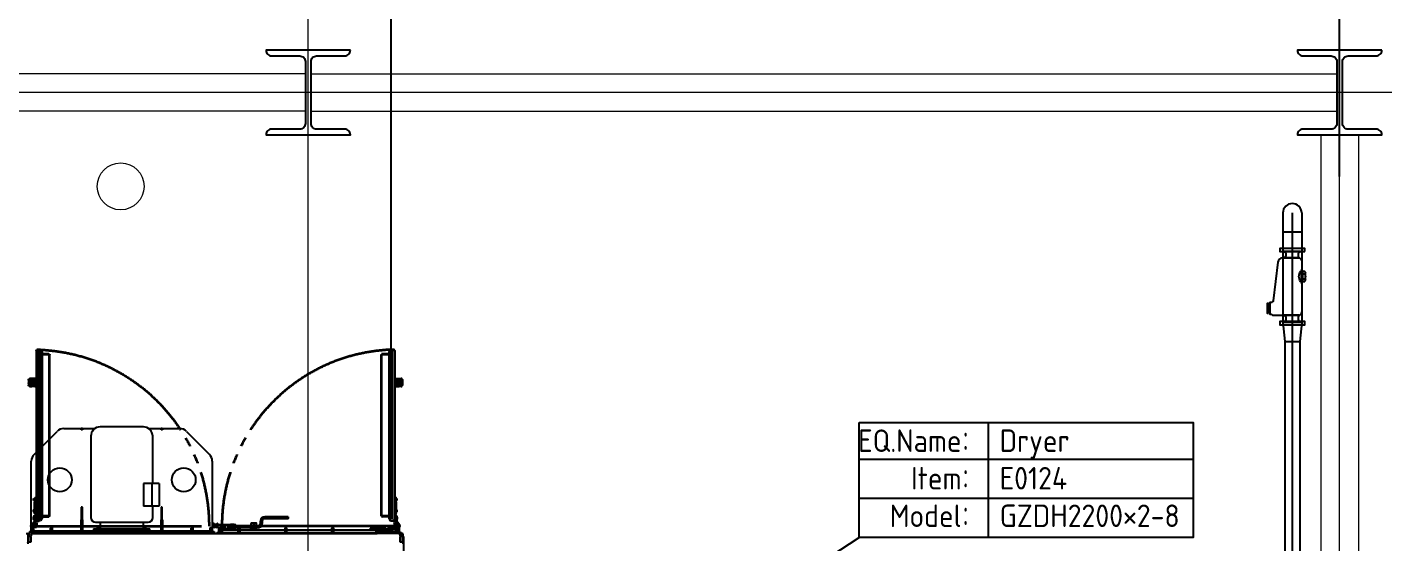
# Model space of a CAD drawing. Extents: x -681219 to -550379, y -242630 to -158199.
# Drawn here: x -576968 to -569733, y -221816 to -219068 of the extents above; entities that cross this region are included whole.
import ezdxf
from ezdxf.lldxf.tags import DXFTag

# ---------------------------------------------------------------- set-up
doc = ezdxf.new("R2010")
doc.units = 0
doc.header["$LTSCALE"] = 1000
for name, pattern in [('C2', [17, 14, -1, 1, -1]), ('F', [0.75, 0.5, -0.25]), ('P2', [23, 18, -1, 1, -1, 1, -1])]:
    doc.linetypes.add(name, pattern=pattern)
doc.layers.get('0').update_dxf_attribs({"linetype": 'CONTINUOUS'})
doc.layers.get('Defpoints').update_dxf_attribs({"linetype": 'CONTINUOUS'})
for name, color, linetype in [('03', 2, 'F'), ('11050200012', 7, 'CONTINUOUS'), ('19031000044', 7, 'CONTINUOUS'), ('19031000045', 7, 'CONTINUOUS'), ('20010300038', 7, 'CONTINUOUS'), ('AAO0602001', 7, 'CONTINUOUS'), ('AAQ0501601', 7, 'CONTINUOUS'), ('C__USERS_YSV001_', 7, 'CONTINUOUS'), ('DOTE_油脂（黄）', 7, 'CONTINUOUS'), ('GAB00601', 7, 'CONTINUOUS'), ('GAE00601', 7, 'CONTINUOUS'), ('GY_Bj_Hatch', 9, 'CONTINUOUS'), ('GZDH011002251', 7, 'CONTINUOUS'), ('GZDH011003031', 7, 'CONTINUOUS'), ('GZDH011003041', 7, 'CONTINUOUS'), ('GZDH011003051', 7, 'CONTINUOUS'), ('GZDH011003061', 7, 'CONTINUOUS'), ('GZDH011003131', 7, 'CONTINUOUS'), ('GZDH011003361', 7, 'CONTINUOUS'), ('GZDH011005631', 7, 'CONTINUOUS'), ('GZDH011026991', 7, 'CONTINUOUS'), ('GZDH011027022', 7, 'CONTINUOUS'), ('GZDH011030321', 7, 'CONTINUOUS'), ('GZDH011032001', 7, 'CONTINUOUS'), ('NEW1', 2, 'CONTINUOUS'), ('PIPE-油脂（黄）', 2, 'CONTINUOUS'), ('TEXT', 7, 'CONTINUOUS'), ('VPIPE-油脂（黄）', 2, 'CONTINUOUS'), ('中心线', 4, 'C2')]:
    doc.layers.add(name, color=color, linetype=linetype)
for name, color, linetype, lineweight in [('famsun', 7, 'CONTINUOUS', 0), ('双点划线', 2, 'P2', 35), ('轴网_轴线', 1, 'CENTER2', 0)]:
    doc.layers.add(name, color=color, linetype=linetype, lineweight=lineweight)
doc.styles.add('ISOCP', font='isocp.shx', dxfattribs={"bigfont": 'gbcbig.shx'})
tags = doc.linetypes.add('CENTER2', pattern=[28.575, 19.05, -3.175, 3.175, -3.175]).pattern_tags.tags
tags[10:11] = [DXFTag(74, 4), DXFTag(75, 0), DXFTag(340, '0'), DXFTag(46, 0.0), DXFTag(50, 0.0), DXFTag(44, 0.0), DXFTag(45, 0.0)]
tags[8:9] = [DXFTag(74, 4), DXFTag(75, 0), DXFTag(340, '0'), DXFTag(46, 0.0), DXFTag(50, 0.0), DXFTag(44, 0.0), DXFTag(45, 0.0)]
tags[6:7] = [DXFTag(74, 4), DXFTag(75, 0), DXFTag(340, '0'), DXFTag(46, 0.0), DXFTag(50, 0.0), DXFTag(44, 0.0), DXFTag(45, 0.0)]
tags[4:5] = [DXFTag(74, 4), DXFTag(75, 0), DXFTag(340, '0'), DXFTag(46, 0.0), DXFTag(50, 0.0), DXFTag(44, 0.0), DXFTag(45, 0.0)]
doc.dimstyles.new('ISO-25$0', dxfattribs={"dimtxt": 150, "dimasz": 150, "dimexe": 20, "dimexo": 0, "dimgap": 10, "dimtad": 1, "dimdec": 1, "dimdsep": 46, "dimtxsty": 'Standard', "dimcen": 2.5, "dimclrd": 3, "dimclre": 3, "dimclrt": 6, "dimadec": 0, "dimazin": 0, "dimtfac": 1, "dimtdec": 1, "dimtmove": 0, "dimatfit": 3, "dimfxl": 0, "dimarcsym": 0})
doc.dimstyles.new('STD2', dxfattribs={"dimscale": 40, "dimtxt": 2.5, "dimasz": 2.5, "dimexe": 1, "dimexo": 0.7, "dimgap": 0.7, "dimtad": 1, "dimdec": 0, "dimdsep": 46, "dimtxsty": 'ISOCP', "dimcen": 2.5, "dimadec": 1, "dimazin": 2, "dimtfac": 1, "dimtdec": 0, "dimtmove": 0, "dimatfit": 3, "dimfxl": 0, "dimarcsym": 0})

# ---------------------------------------------------------------- blocks, each defined once
blk = doc.blocks.new('轴网8FA15DC97FB90233')
at = {"layer": 'GY_Bj_Hatch', "color": 255}
for points in [[(14275, 7725), (14725, 7725, -0.414214), (14695, 7695), (14545, 7695, 0.414214), (14515, 7665), (14515, 7335, 0.414214), (14545, 7305), (14695, 7305, -0.414214), (14725, 7275), (14275, 7275, -0.414214), (14305, 7305), (14455, 7305, 0.414214), (14485, 7335), (14485, 7665, 0.414214), (14455, 7695), (14305, 7695, -0.414214)], [(19775, 7725), (20225, 7725, -0.414214), (20195, 7695), (20045, 7695, 0.414214), (20015, 7665), (20015, 7335, 0.414214), (20045, 7305), (20195, 7305, -0.414214), (20225, 7275), (19775, 7275, -0.414214), (19805, 7305), (19955, 7305, 0.414214), (19985, 7335), (19985, 7665, 0.414214), (19955, 7695), (19805, 7695, -0.414214)]]:
    blk.add_lwpolyline(points, format="xyb", close=True, dxfattribs=at)
at = {"layer": '轴网_轴线'}
for p, q in [((14500, -1200), (14500, 23700)), ((20000, -1200), (20000, 23700)), ((-1200, 7500), (44200, 7500))]:
    blk.add_line(p, q, dxfattribs=at)
blk = doc.blocks.new('侧门')
at = {"layer": '双点划线', "ltscale": 0.05}
for p, q in [((0, 0), (0, 940.3)), ((51.6, 85.5), (53.1, 85.5)), ((51.6, 48), (51.6, 85.5)), ((55.1, 85.5), (53.1, 85.5)), ((53.1, 85.5), (53.1, 48)), ((53.1, 48), (53.1, 85.5)), ((55.1, 89), (913.1, 89)), ((55.1, 85.5), (55.1, 89)), ((913.1, 85.5), (913.1, 89)), ((915.1, 85.5), (913.1, 85.5)), ((916.6, 85.5), (915.1, 85.5)), ((915.1, 85.5), (915.1, 48)), ((915.1, 48), (915.1, 85.5)), ((916.6, 85.5), (916.6, 48)), ((-5, 14), (-7.8, 1.8)), ((-5, 20), (-2, 20)), ((-5, 14), (-5, 20)), ((-2, 14), (-5, 14)), ((-1.7, 3), (-3.5, 0)), ((-3.5, 0), (-1.7, -3)), ((16, 20), (-2, 20)), ((16, 14), (-2, 14)), ((1.7, 3), (-1.7, 3)), ((3.5, 0), (1.7, 3)), ((1.7, -3), (3.5, 0)), ((25.5, 9.6), (4.9, -6.3)), ((5.7, -5.6), (16.2, 5.1)), ((16, 20), (19, 20)), ((19, 14), (16, 14)), ((23, 12.7), (18.6, 9.3)), ((19, 20), (19, 14)), ((19, 12.1), (19, 14)), ((53.5, 14), (26.7, 14)), ((53.5, 10), (26.7, 10)), ((28.6, 35), (30.1, 35)), ((28.6, 23.5), (28.6, 35)), ((28.6, 23.5), (30.1, 23.5)), ((35.3, 45.7), (30.1, 41.5)), ((938.1, 41.5), (30.1, 41.5)), ((30.1, 41.5), (30.1, 26)), ((30.1, 35), (30.1, 23.5)), ((938.1, 35), (30.1, 35)), ((30.1, 23.5), (30.1, 26)), ((30.1, 23.5), (32.1, 23.5)), ((32.1, 23.5), (32.1, 20)), ((936.1, 20), (32.1, 20)), ((38.8, 6), (45.3, 6)), ((926.6, 48), (41.6, 48)), ((53.1, 61.5), (53.1, 61.5)), ((58.6, 18.2), (54.9, 14.6)), ((61.4, 15.4), (57.8, 11.8)), ((113.7, 16), (62.8, 16)), ((71.7, 11), (76.1, 11)), ((75.1, 16), (75.1, 14.4)), ((75.1, 14.4), (87.1, 14.4)), ((76.1, 12.8), (86.1, 12.8)), ((76.1, 12.8), (76.1, 7.4)), ((76.1, 7.4), (86.1, 7.4)), ((76.1, 7.4), (77.1, 6.8)), ((76.4, 14.4), (76.4, 12.8)), ((77.1, 6.8), (85.1, 6.8)), ((79.7, 12.8), (81.3, 14.4)), ((82.5, 14.4), (80.9, 12.8)), ((85.1, 6.8), (86.1, 7.4)), ((85.7, 12.8), (85.7, 14.4)), ((86.1, 7.4), (86.1, 12.8)), ((86.1, 11), (125, 11)), ((87.1, 14.4), (87.1, 16)), ((116.2, 16), (113.7, 16)), ((116.2, 16), (149.5, 16)), ((135.1, 16), (135.1, 14.4)), ((135.1, 14.4), (147.1, 14.4)), ((136.1, 12.8), (146.1, 12.8)), ((136.1, 12.8), (136.1, 7.4)), ((136.1, 7.4), (146.1, 7.4)), ((136.1, 7.4), (137.1, 6.8)), ((136.4, 14.4), (136.4, 12.8)), ((137.1, 6.8), (145.1, 6.8)), ((139.7, 12.8), (141.3, 14.4)), ((142.5, 14.4), (140.9, 12.8)), ((145.1, 6.8), (146.1, 7.4)), ((145.7, 12.8), (145.7, 14.4)), ((146.1, 7.4), (146.1, 12.8)), ((147.1, 14.4), (147.1, 16)), ((155, 16), (149.5, 16)), ((155, 20), (155, 16)), ((745.1, 16.6), (745.1, 20)), ((745.1, 11.3), (745.1, 16.6)), ((750.1, 11.3), (745.1, 11.3)), ((745.1, 11.3), (745.1, 9.8)), ((745.1, 9.8), (745.1, 5.8)), ((750.1, 9.8), (745.1, 9.8)), ((745.1, 5.8), (745.1, 2)), ((757.6, 2), (745.1, 2)), ((745.1, 2), (745.1, -4.8)), ((750.1, 16.6), (750.1, 20)), ((750.1, 17), (751.1, 17)), ((750.1, 16.6), (750.1, 11.3)), ((750.1, 11.3), (750.1, 9.8)), ((751.1, 20), (751.1, 17)), ((751.1, 17), (756.1, 17)), ((756.1, 17), (780.1, 17)), ((757.3, 17), (756.5, 16.2)), ((763.6, 16.2), (756.5, 16.2)), ((756.5, 16.2), (756.5, 16)), ((763.6, 16), (756.5, 16)), ((757.6, 11), (757.6, 14)), ((757.6, 14), (762.6, 14)), ((757.6, 11), (757.6, 7.2)), ((762.6, 11), (757.6, 11)), ((757.6, 7.2), (757.6, -16)), ((758.6, 11), (758.6, 9)), ((781.6, 9), (758.6, 9)), ((760.1, 9), (760.1, 7)), ((780.1, 7), (760.1, 7)), ((778.1, 4.4), (762.1, 4.4)), ((762.1, 4.4), (762.1, -4.6)), ((762.4, 7), (762.4, 4.4)), ((777.6, 14), (762.6, 14)), ((777.6, 11), (762.6, 11)), ((763.6, 17), (763.6, 14)), ((767.9, 4.4), (770.5, 7)), ((772.3, 7), (769.7, 4.4)), ((776.6, 14), (776.6, 17)), ((783.7, 16.2), (776.6, 16.2)), ((783.7, 16), (776.6, 16)), ((777.6, 14), (782.6, 14)), ((782.6, 11), (777.6, 11)), ((777.8, 4.4), (777.8, 7)), ((778.1, -4.6), (778.1, 4.4)), ((780.1, 17), (785.1, 17)), ((780.1, 7), (780.1, 9)), ((781.6, 9), (781.6, 11)), ((782.6, 14), (782.6, 11)), ((782.6, 11), (782.6, 7.2)), ((782.6, 7.2), (782.6, -16)), ((785.1, 2), (782.6, 2)), ((783.7, 16.2), (782.9, 17)), ((783.7, 16), (783.7, 16.2)), ((785.1, 17), (785.1, 20)), ((785.1, 17), (785.1, 13.2)), ((785.1, 13.2), (785.1, 5.8)), ((785.1, 5.8), (785.1, 2)), ((785.1, 2), (785.1, -4.8)), ((915.1, 61.5), (915.1, 61.5)), ((932.9, 45.7), (938.1, 41.5)), ((936.1, 23.5), (936.1, 20)), ((936.1, 23.5), (938.1, 23.5)), ((938.1, 41.5), (938.1, 26)), ((938.1, 23.5), (938.1, 35)), ((939.6, 35), (938.1, 35)), ((938.1, 26), (938.1, 23.5)), ((939.6, 23.5), (938.1, 23.5)), ((939.6, 35), (939.6, 23.5)), ((-1.7, -3), (1.7, -3)), ((745.1, -16), (745.1, -4.8)), ((762.6, -21), (750.1, -21)), ((778.1, -4.6), (762.1, -4.6)), ((762.1, -4.6), (763.8, -5.6)), ((777.6, -21), (762.6, -21)), ((776.4, -5.6), (763.8, -5.6)), ((776.4, -5.6), (778.1, -4.6)), ((780.1, -21), (777.6, -21)), ((785.1, -4.8), (785.1, -16))]:
    blk.add_line(p, q, dxfattribs=at)
for centre, radius in [((0, 0), 6.5), ((0, 0), 5.11), ((770.1, -14), 5)]:
    blk.add_circle(centre, radius, dxfattribs=at)
for centre, radius, start, end in [((0, 0), 940.3, 2.13328, 90), ((55.1, 85.5), 3.5, 90, 180), ((55.1, 85.5), 2, 90, 180), ((913.1, 85.5), 3.5, 0, 90), ((913.1, 85.5), 2, 0, 90), ((0, 0), 8, 167.09683, 315.66731), ((9, 12.1), 10, 315.66731, 0), ((26.7, 8), 6, 90, 127.72691), ((26.7, 8), 2, 90, 127.72691), ((32.1, 23.5), 3.5, 180, 270), ((33.1, 26), 3, 180, 182.09226), ((32.1, 23.5), 2, 180, 270), ((31, 9.5), 0.5, 35.37654, 90), ((33.1, 26), 3, 236.44269, 250.52878), ((38.8, 15), 9, 215.37654, 270), ((41.6, 38), 10, 90, 129.3659), ((45.3, 15), 9, 270, 324.62346), ((53, 9.5), 0.5, 90, 144.62346), ((53.5, 16), 2, 270, 315), ((53.5, 16), 6, 270, 315), ((62.8, 14), 6, 90, 135), ((62.8, 14), 2, 90, 135), ((63.3, 15.5), 0.5, 28.27371, 90), ((71.7, 20), 9, 208.27371, 270), ((125, 20), 9, 270, 331.72629), ((133.3, 15.5), 0.5, 90, 151.72629), ((926.6, 38), 10, 50.6341, 90), ((935.1, 26), 3, 289.47122, 303.55731), ((936.1, 23.5), 2, 270, 0), ((936.1, 23.5), 3.5, 270, 0), ((935.1, 26), 3, 357.90774, 0), ((750.1, -16), 5, 180, 270), ((762.6, -16), 5, 180, 270), ((770.1, -14.8), 5, 4.58857, 175.41143), ((777.6, -16), 5, 270, 0), ((780.1, -16), 5, 270, 0)]:
    blk.add_arc(centre, radius, start, end, dxfattribs=at)
blk = doc.blocks.new('fushitu')
at = {"layer": '11050200012', "color": 7, "linetype": 'Continuous'}
for p, q in [((2019.6, 1880), (2019, 1879.4)), ((2031, 1879.4), (2019, 1879.4)), ((2019, 1879.4), (2019, 1861)), ((2030.4, 1880), (2019.6, 1880)), ((2031, 1879.4), (2030.4, 1880)), ((2031, 1861), (2031, 1879.4)), ((2119.6, 1880), (2119, 1879.4)), ((2131, 1879.4), (2119, 1879.4)), ((2119, 1879.4), (2119, 1861)), ((2130.4, 1880), (2119.6, 1880)), ((2131, 1879.4), (2130.4, 1880)), ((2131, 1861), (2131, 1879.4)), ((2369.6, 1880), (2369, 1879.4)), ((2381, 1879.4), (2369, 1879.4)), ((2369, 1879.4), (2369, 1861)), ((2380.4, 1880), (2369.6, 1880)), ((2381, 1879.4), (2380.4, 1880)), ((2381, 1861), (2381, 1879.4)), ((2619.6, 1880), (2619, 1879.4)), ((2631, 1879.4), (2619, 1879.4)), ((2619, 1879.4), (2619, 1861)), ((2630.4, 1880), (2619.6, 1880)), ((2631, 1879.4), (2630.4, 1880)), ((2631, 1861), (2631, 1879.4)), ((2869.6, 1880), (2869, 1879.4)), ((2881, 1879.4), (2869, 1879.4)), ((2869, 1879.4), (2869, 1861)), ((2880.4, 1880), (2869.6, 1880)), ((2881, 1879.4), (2880.4, 1880)), ((2881, 1861), (2881, 1879.4)), ((2969.6, 1880), (2969, 1879.4)), ((2981, 1879.4), (2969, 1879.4)), ((2969, 1879.4), (2969, 1861)), ((2980.4, 1880), (2969.6, 1880)), ((2981, 1879.4), (2980.4, 1880)), ((2981, 1861), (2981, 1879.4)), ((3019.6, 1880), (3019, 1879.4)), ((3031, 1879.4), (3019, 1879.4)), ((3019, 1879.4), (3019, 1856)), ((3030.4, 1880), (3019.6, 1880)), ((3031, 1879.4), (3030.4, 1880)), ((3031, 1856), (3031, 1879.4)), ((3119.6, 1880), (3119, 1879.4)), ((3131, 1879.4), (3119, 1879.4)), ((3119, 1879.4), (3119, 1856)), ((3130.4, 1880), (3119.6, 1880)), ((3131, 1879.4), (3130.4, 1880)), ((3131, 1856), (3131, 1879.4)), ((3369.6, 1880), (3369, 1879.4)), ((3381, 1879.4), (3369, 1879.4)), ((3369, 1879.4), (3369, 1856)), ((3380.4, 1880), (3369.6, 1880)), ((3381, 1879.4), (3380.4, 1880)), ((3381, 1856), (3381, 1879.4)), ((3619.6, 1880), (3619, 1879.4)), ((3631, 1879.4), (3619, 1879.4)), ((3619, 1879.4), (3619, 1856)), ((3630.4, 1880), (3619.6, 1880)), ((3631, 1879.4), (3630.4, 1880)), ((3631, 1856), (3631, 1879.4)), ((3869.6, 1880), (3869, 1879.4)), ((3881, 1879.4), (3869, 1879.4)), ((3869, 1879.4), (3869, 1860)), ((3880.4, 1880), (3869.6, 1880)), ((3881, 1879.4), (3880.4, 1880)), ((3881, 1860), (3881, 1879.4)), ((3969.6, 1880), (3969, 1879.4)), ((3981, 1879.4), (3969, 1879.4)), ((3969, 1879.4), (3969, 1860)), ((3980.4, 1880), (3969.6, 1880)), ((3981, 1879.4), (3980.4, 1880)), ((3981, 1858.2), (3981, 1879.4))]:
    blk.add_line(p, q, dxfattribs=at)
at = {"layer": '19031000044', "color": 7, "linetype": 'Continuous'}
blk.add_line((2017.5, 1886.9), (2017.2, 1888.2), dxfattribs=at)
blk.add_arc((2025, 1890), 8, 159.63587, 192.90317, dxfattribs=at)
at = {"layer": '19031000045', "color": 7, "linetype": 'Continuous'}
for p, q in [((3935.3, 1884), (3928.8, 1884)), ((3948.6, 1880.4), (3969.2, 1896.3)), ((3968.4, 1895.6), (3957.9, 1884.9)), ((3972.4, 1893), (3970.6, 1890)), ((3970.6, 1890), (3972.4, 1887)), ((3975.8, 1893), (3972.4, 1893)), ((3972.4, 1887), (3975.8, 1887)), ((3977.6, 1890), (3975.8, 1893)), ((3975.8, 1887), (3977.6, 1890)), ((3980, 1880), (3981.9, 1888.2)), ((3819.1, 1874), (3824.6, 1874)), ((3819.1, 1870), (3819.1, 1874)), ((3857.9, 1874), (3824.6, 1874)), ((3869, 1879), (3849.1, 1879)), ((3857.9, 1874), (3860.4, 1874)), ((3860.4, 1874), (3869, 1874)), ((3888, 1879), (3881, 1879)), ((3881, 1874), (3911.3, 1874)), ((3902.4, 1879), (3898, 1879)), ((3912.7, 1874.6), (3916.3, 1878.2)), ((3915.5, 1871.8), (3919.2, 1875.4)), ((3920.6, 1880), (3947.4, 1880)), ((3920.6, 1876), (3947.4, 1876)), ((3951.1, 1877.3), (3955.5, 1880.7)), ((3955.1, 1877.9), (3955.1, 1876)), ((3955.1, 1876), (3958.1, 1876)), ((3955.1, 1870), (3955.1, 1876)), ((3958.1, 1870), (3955.1, 1870)), ((3958.1, 1876), (3969, 1876)), ((3958.1, 1870), (3969, 1870))]:
    blk.add_line(p, q, dxfattribs=at)
for radius in [6.5, 5.11]:
    blk.add_circle((3974.1, 1890), radius, dxfattribs=at)
for centre, radius, start, end in [((3928.8, 1875), 9, 90, 144.62346), ((3935.3, 1875), 9, 35.37654, 90), ((3965.1, 1877.9), 10, 135.66731, 180), ((3974.1, 1890), 8, 347.09683, 135.66731), ((3840.8, 1874.5), 0.5, 270, 331.72629), ((3849.1, 1870), 9, 90, 151.72629), ((3902.4, 1870), 9, 28.27371, 90), ((3910.8, 1874.5), 0.5, 208.27371, 270), ((3911.3, 1876), 2, 270, 315), ((3911.3, 1876), 6, 270, 315), ((3920.6, 1874), 6, 90, 135), ((3920.6, 1874), 2, 90, 135), ((3921.1, 1880.5), 0.5, 270, 324.62346), ((3943.1, 1880.5), 0.5, 215.37654, 270), ((3947.4, 1882), 2, 270, 307.72691), ((3947.4, 1882), 6, 270, 307.72691)]:
    blk.add_arc(centre, radius, start, end, dxfattribs=at)
at = {"layer": '20010300038', "color": 7, "linetype": 'Continuous'}
for p, q in [((2032.4, 2271.9), (2155, 2394.6)), ((2190.9, 2409.5), (2283.7, 2409.5)), ((2283.7, 2402.7), (2283.7, 2409.5)), ((2290.8, 2402.7), (2283.7, 2402.7)), ((2284.1, 2409.5), (2284.1, 2402.7)), ((2290.5, 2409.5), (2284.1, 2409.5)), ((2290.5, 2409.5), (2290.5, 2402.7)), ((2290.8, 2409.5), (2290.8, 2402.7)), ((2290.8, 2409.5), (2356.3, 2409.5)), ((2615, 2418.5), (2385, 2418.5)), ((2643.7, 2409.5), (2709.2, 2409.5)), ((2709.2, 2402.7), (2709.2, 2409.5)), ((2716.3, 2402.7), (2709.2, 2402.7)), ((2709.6, 2409.5), (2709.6, 2402.7)), ((2715.9, 2409.5), (2709.6, 2409.5)), ((2715.9, 2409.5), (2715.9, 2402.7)), ((2716.3, 2409.5), (2716.3, 2402.7)), ((2716.3, 2409.5), (2809.1, 2409.5)), ((2845, 2394.6), (2967.6, 2271.9)), ((2335, 2368.5), (2335, 1936)), ((2665, 2116.5), (2665, 2368.5)), ((2017.5, 1863.4), (2017.5, 2236)), ((2982.5, 2236), (2982.5, 1863.4)), ((2660.8, 2116.5), (2616.4, 2116.5)), ((2616.4, 2116.5), (2616.4, 1996.5)), ((2699.2, 2116.5), (2660.8, 2116.5)), ((2660.8, 2116.5), (2660.8, 1996.5)), ((2699.2, 2116.5), (2699.2, 1996.5)), ((2284.1, 1990.4), (2284.1, 1920.5)), ((2290.5, 1990.4), (2284.1, 1990.4)), ((2290.5, 1920.5), (2290.5, 1990.4)), ((2660.8, 1996.5), (2616.4, 1996.5)), ((2699.2, 1996.5), (2660.8, 1996.5)), ((2665, 1936), (2665, 1996.5)), ((2709.6, 1990.4), (2709.6, 1920.5)), ((2715.9, 1990.4), (2709.6, 1990.4)), ((2715.9, 1920.5), (2715.9, 1990.4)), ((2283.7, 1866.5), (2283.7, 1923.7)), ((2283.7, 1923.7), (2284.1, 1923.7)), ((2284.1, 1920.5), (2284.1, 1863.4)), ((2290.5, 1923.7), (2290.8, 1923.7)), ((2290.5, 1863.4), (2290.5, 1920.5)), ((2290.8, 1923.7), (2290.8, 1866.5)), ((2360, 1911), (2640, 1911)), ((2385, 1911), (2385, 1876)), ((2615, 1876), (2615, 1911)), ((2709.2, 1866.5), (2709.2, 1923.7)), ((2709.2, 1923.7), (2709.6, 1923.7)), ((2709.6, 1920.5), (2709.6, 1863.4)), ((2715.9, 1923.7), (2716.3, 1923.7)), ((2715.9, 1863.4), (2715.9, 1920.5)), ((2716.3, 1923.7), (2716.3, 1866.5)), ((2007.5, 1861), (2007.5, 1853)), ((2007.5, 1861), (2992.5, 1861)), ((2007.5, 1853), (2011.5, 1853)), ((2019, 1863.4), (2017.5, 1863.4)), ((2119, 1863.4), (2031, 1863.4)), ((2280.5, 1863.4), (2131, 1863.4)), ((2149.5, 1853), (2992.5, 1853)), ((2283.7, 1866.5), (2280.5, 1863.4)), ((2284.1, 1863.4), (2290.5, 1863.4)), ((2294, 1863.4), (2290.8, 1866.5)), ((2369, 1863.4), (2294, 1863.4)), ((2350, 1876), (2369, 1876)), ((2350, 1876), (2350, 1866)), ((2350, 1866), (2369, 1866)), ((2381, 1876), (2619, 1876)), ((2381, 1866), (2619, 1866)), ((2385, 1863.4), (2381, 1863.4)), ((2385, 1866), (2385, 1861)), ((2615, 1861), (2615, 1866)), ((2619, 1863.4), (2615, 1863.4)), ((2631, 1876), (2650, 1876)), ((2631, 1866), (2650, 1866)), ((2706, 1863.4), (2631, 1863.4)), ((2650, 1866), (2650, 1876)), ((2709.2, 1866.5), (2706, 1863.4)), ((2709.6, 1863.4), (2715.9, 1863.4)), ((2719.5, 1863.4), (2716.3, 1866.5)), ((2869, 1863.4), (2719.5, 1863.4)), ((2969, 1863.4), (2881, 1863.4)), ((2982.5, 1863.4), (2981, 1863.4)), ((2992.5, 1861), (2992.5, 1853))]:
    blk.add_line(p, q, dxfattribs=at)
for centre in [(2169.8, 2136.4), (2830.2, 2136.4)]:
    blk.add_circle(centre, 63.5, dxfattribs=at)
for centre, radius, start, end in [((2190.9, 2358.7), 50.8, 90, 135), ((2385, 2368.5), 50, 90, 180), ((2615, 2368.5), 50, 0, 90), ((2809.1, 2358.7), 50.8, 45, 90), ((2068.3, 2236), 50.8, 135, 180), ((2931.7, 2236), 50.8, 0, 45), ((2360, 1936), 25, 180, 270), ((2640, 1936), 25, 270, 0)]:
    blk.add_arc(centre, radius, start, end, dxfattribs=at)
at = {"layer": 'AAO0602001', "color": 7, "linetype": 'Continuous'}
for p, q in [((3829, 1883.2), (3828, 1882.6)), ((3828, 1882.6), (3838, 1882.6)), ((3828, 1882.6), (3828, 1877.2)), ((3829, 1883.2), (3837, 1883.2)), ((3838, 1882.6), (3837, 1883.2)), ((3838, 1877.2), (3838, 1882.6)), ((3889, 1883.2), (3888, 1882.6)), ((3888, 1882.6), (3898, 1882.6)), ((3888, 1882.6), (3888, 1877.2)), ((3889, 1883.2), (3897, 1883.2)), ((3898, 1882.6), (3897, 1883.2)), ((3898, 1877.2), (3898, 1882.6)), ((3828, 1877.2), (3838, 1877.2)), ((3888, 1877.2), (3898, 1877.2))]:
    blk.add_line(p, q, dxfattribs=at)
at = {"layer": 'AAQ0501601', "color": 7, "linetype": 'Continuous'}
for p, q in [((3190.4, 1874), (3201.6, 1874)), ((3190.4, 1874), (3190.4, 1873.8)), ((3190.4, 1873.8), (3201.6, 1873.8)), ((3190.4, 1873.8), (3191.2, 1873)), ((3200.8, 1873), (3201.6, 1873.8)), ((3201.6, 1873.8), (3201.6, 1874)), ((3201.6, 1874), (3206.4, 1874)), ((3201.6, 1873.8), (3206.4, 1873.8)), ((3206.4, 1874), (3217.6, 1874)), ((3206.4, 1874), (3206.4, 1873.8)), ((3206.4, 1873.8), (3217.6, 1873.8)), ((3206.4, 1873.8), (3207.2, 1873)), ((3216.8, 1873), (3217.6, 1873.8)), ((3217.6, 1873.8), (3217.6, 1874))]:
    blk.add_line(p, q, dxfattribs=at)
at = {"layer": 'C__USERS_YSV001_', "color": 7, "linetype": 'Continuous'}
for p, q in [((2982.5, 1898), (2991, 1898)), ((2991, 1882), (2982.5, 1882)), ((3013, 1898.5), (2987, 1898.5)), ((2989.9, 1900), (2989.9, 1903)), ((2989.9, 1898.5), (2989.9, 1899.9)), ((2992.1, 1900), (2992.1, 1903)), ((2992.1, 1899.9), (2992.1, 1900)), ((2992.1, 1899.9), (2992.1, 1898.5)), ((3007.9, 1900), (3007.9, 1903)), ((3007.9, 1900), (3007.9, 1899.9)), ((3007.9, 1898.5), (3007.9, 1899.9)), ((3009, 1898), (3102, 1898)), ((3030.9, 1882), (3009, 1882)), ((3010.1, 1900), (3010.1, 1903)), ((3010.1, 1899.9), (3010.1, 1900)), ((3010.1, 1899.9), (3010.1, 1898.5)), ((3018, 1856), (3018, 1882)), ((3026, 1892), (3026, 1888)), ((3043, 1893), (3027, 1893)), ((3027, 1887), (3034.7, 1887)), ((3041.9, 1879.4), (3035, 1886.4)), ((3035.4, 1886.7), (3042.3, 1879.8)), ((3044, 1880.5), (3044, 1892)), ((3050, 1892), (3050, 1893)), ((3050.5, 1893.5), (3051.5, 1893.5)), ((3051, 1892.5), (3051, 1876.5)), ((3067, 1892.5), (3051, 1892.5)), ((3066.5, 1893.5), (3067.5, 1893.5)), ((3067, 1876.5), (3067, 1892.5)), ((3068, 1893), (3068, 1892)), ((3074, 1889.5), (3074, 1883)), ((3102, 1891.5), (3076, 1891.5)), ((3076.5, 1890.3), (3077.5, 1891.3)), ((3076.5, 1882.3), (3076.5, 1890.3)), ((3085, 1890.3), (3076.5, 1890.3)), ((3076.5, 1882.3), (3085, 1882.3)), ((3077.5, 1881.3), (3076.5, 1882.3)), ((3077.5, 1891.3), (3085, 1891.3)), ((3085, 1881.3), (3077.5, 1881.3)), ((3098, 1899), (3080, 1899)), ((3080, 1899), (3080, 1898.5)), ((3098, 1898.5), (3080, 1898.5)), ((3080, 1898.5), (3080.6, 1898)), ((3085, 1891.5), (3085, 1881)), ((3093, 1881), (3093, 1891.5)), ((3093, 1891.3), (3226, 1891.3)), ((3226, 1890.3), (3093, 1890.3)), ((3093, 1882.3), (3226, 1882.3)), ((3226, 1881.3), (3093, 1881.3)), ((3097.4, 1898), (3098, 1898.5)), ((3098, 1898.5), (3098, 1899)), ((3102, 1898), (3103.5, 1898)), ((3103.5, 1891.5), (3102, 1891.5)), ((3104, 1897.5), (3104, 1892)), ((3226, 1890.3), (3226, 1882.3)), ((3236.1, 1894.5), (3235.3, 1895.2)), ((3236.1, 1894.5), (3241.8, 1888.9)), ((3239, 1904.3), (3239, 1916.2)), ((3240.3, 1919.7), (3239.3, 1919.9)), ((3240, 1916.2), (3240, 1904.3)), ((3248.2, 1918.5), (3240.3, 1919.7)), ((3241.8, 1888.9), (3242.5, 1888.2)), ((3248, 1904.3), (3248, 1916.2)), ((3248.2, 1918.5), (3249.2, 1918.3)), ((3249, 1916.2), (3249, 1904.3)), ((3262, 1939.3), (3381.5, 1939.3)), ((3262, 1930.3), (3262, 1938.3)), ((3381.5, 1938.3), (3262, 1938.3)), ((3262, 1930.3), (3381.5, 1930.3)), ((3381.5, 1929.3), (3262, 1929.3)), ((3381.5, 1939.3), (3385.5, 1939.3)), ((3386.5, 1938.3), (3381.5, 1938.3)), ((3381.5, 1930.3), (3386.5, 1930.3)), ((3385.5, 1929.3), (3381.5, 1929.3)), ((3385.5, 1939.3), (3386.5, 1938.3)), ((3386.5, 1930.3), (3385.5, 1929.3)), ((3386.5, 1938.3), (3386.5, 1930.3)), ((1991, 1850), (1997, 1850)), ((2000, 1804.5), (2000, 1845.5)), ((2000, 1806), (2000, 1844)), ((2044, 1863.4), (2044, 1861)), ((2982, 1861), (2982, 1863.4)), ((3042.5, 1872.5), (3034.5, 1880.5)), ((3034.8, 1880.9), (3042.9, 1872.8)), ((3071.9, 1871), (3046.1, 1871)), ((3050, 1876), (3050, 1877)), ((3051.5, 1875.5), (3050.5, 1875.5)), ((3051, 1876.5), (3067, 1876.5)), ((3067.5, 1875.5), (3066.5, 1875.5)), ((3068, 1877), (3068, 1876)), ((3075.5, 1872.5), (3075.5, 1872.5)), ((3076, 1881), (3102, 1881)), ((3102, 1874), (3079.1, 1874)), ((3102, 1881), (3103.5, 1881)), ((3103.5, 1874), (3102, 1874)), ((3104, 1880.5), (3104, 1874.5)), ((3956, 1860), (3956, 1864)), ((3956, 1864), (3959, 1864)), ((3969, 1864), (3959, 1864))]:
    blk.add_line(p, q, dxfattribs=at)
for centre in [(2991, 1890), (3009, 1890)]:
    blk.add_circle(centre, 6, dxfattribs=at)
for centre, radius, start, end in [((2987, 1893.5), 5, 90, 115.84193), ((2991, 1903), 1.1, 0, 180), ((2991, 1890), 8, 270, 90), ((3009, 1890), 8, 90, 270), ((3009, 1903), 1.1, 0, 180), ((3013, 1893.5), 5, 64.15807, 90), ((3027, 1892), 1, 90, 180), ((3027, 1888), 1, 180, 270), ((3030.9, 1877), 5, 45, 90), ((3034.7, 1886), 1, 45, 90), ((3043, 1892), 1, 0, 90), ((3050.5, 1893), 0.5, 90, 180), ((3050.5, 1892), 0.5, 180, 270), ((3050.5, 1891), 0.5, 0, 90), ((3051.5, 1893), 0.5, 0, 90), ((3052.5, 1893), 0.5, 180, 270), ((3065.5, 1893), 0.5, 270, 0), ((3066.5, 1893), 0.5, 90, 180), ((3067.5, 1891), 0.5, 90, 180), ((3067.5, 1893), 0.5, 0, 90), ((3067.5, 1892), 0.5, 270, 0), ((3076, 1889.5), 2, 90, 180), ((3076, 1883), 2, 180, 270), ((3103.5, 1897.5), 0.5, 0, 90), ((3103.5, 1892), 0.5, 270, 0), ((3226, 1904.3), 13, 270, 315.69602), ((3226, 1904.3), 14.1, 270.15858, 315.53741), ((3226, 1904.2), 22, 269.99635, 315.69752), ((3226, 1904.3), 23, 269.99296, 315.68875), ((3226, 1904.3), 13, 315.69602, 0), ((3226, 1904.3), 14, 315.69602, 0), ((3262, 1916.2), 23, 170.86112, 180), ((3262, 1916.2), 23, 89.99953, 170.86216), ((3262, 1916.2), 22, 170.84681, 180), ((3262, 1916.2), 22, 90.00104, 170.84634), ((3226, 1904.3), 22, 315.69602, 0), ((3226, 1904.3), 23, 315.69055, 0), ((3262, 1916.2), 14, 170.84681, 180), ((3262, 1916.2), 14, 89.99999, 170.84683), ((3262, 1916.2), 13, 170.88523, 180), ((3262, 1916.2), 13, 90, 170.88523), ((1995.5, 1845.5), 4.5, 0, 90), ((3043, 1880.5), 1, 225, 0), ((3046.1, 1876), 5, 225, 270), ((3050.5, 1877), 0.5, 90, 180), ((3050.5, 1876), 0.5, 180, 270), ((3050.5, 1878), 0.5, 270, 0), ((3051.5, 1876), 0.5, 270, 0), ((3052.5, 1876), 0.5, 90, 180), ((3065.5, 1876), 0.5, 0, 90), ((3066.5, 1876), 0.5, 180, 270), ((3067.5, 1878), 0.5, 180, 270), ((3067.5, 1877), 0.5, 0, 90), ((3067.5, 1876), 0.5, 270, 0), ((3071.9, 1876), 5, 270, 315), ((3079.1, 1869), 5, 90, 135), ((3103.5, 1880.5), 0.5, 0, 90), ((3103.5, 1874.5), 0.5, 270, 0), ((1995.5, 1804.5), 4.5, 270, 0)]:
    blk.add_arc(centre, radius, start, end, dxfattribs=at)
for centre, start_param, end_param in [((1997, 1844), 4.712389, 6.283185), ((1997, 1806), 3.141593, 4.712389)]:
    blk.add_ellipse(centre, major_axis=(0, 6), ratio=0.5, start_param=start_param, end_param=end_param, dxfattribs=at)
for points, knots in [([(2989.9, 1900), (2989.9, 1900), (2989.9, 1900), (2989.9, 1899.9), (2989.9, 1899.9), (2989.9, 1899.9)], [0, 0, 0, 0, 0.5, 0.5, 1, 1, 1, 1]), ([(2992.1, 1899.9), (2992.1, 1899.7), (2992, 1899.5), (2991.6, 1899.2), (2991.3, 1899.1), (2990.7, 1899.1), (2990.4, 1899.2), (2990, 1899.5), (2989.9, 1899.7), (2989.9, 1899.9)], [0, 0, 0, 0, 0.25, 0.25, 0.5, 0.5, 0.75, 0.75, 1, 1, 1, 1]), ([(3010.1, 1899.9), (3010.1, 1899.7), (3010, 1899.5), (3009.6, 1899.2), (3009.3, 1899.1), (3008.7, 1899.1), (3008.4, 1899.2), (3008, 1899.5), (3007.9, 1899.7), (3007.9, 1899.9)], [0, 0, 0, 0, 0.25, 0.25, 0.5, 0.5, 0.75, 0.75, 1, 1, 1, 1])]:
    blk.add_open_spline(points, degree=3, knots=knots, dxfattribs=at)
at = {"layer": 'GAB00601', "color": 7, "linetype": 'Continuous'}
for p, q in [((3839, 1875.6), (3827, 1875.6)), ((3827, 1875.6), (3827, 1874)), ((3839, 1874), (3839, 1875.6)), ((3899, 1875.6), (3887, 1875.6)), ((3887, 1875.6), (3887, 1874)), ((3899, 1874), (3899, 1875.6))]:
    blk.add_line(p, q, dxfattribs=at)
at = {"layer": 'GAE00601', "color": 7, "linetype": 'Continuous'}
for p, q in [((3828.4, 1877.2), (3828.4, 1875.6)), ((3831.6, 1875.6), (3833.2, 1877.2)), ((3834.4, 1877.2), (3832.8, 1875.6)), ((3837.7, 1875.6), (3837.7, 1877.2)), ((3888.4, 1877.2), (3888.4, 1875.6)), ((3891.6, 1875.6), (3893.2, 1877.2)), ((3894.4, 1877.2), (3892.8, 1875.6)), ((3897.7, 1875.6), (3897.7, 1877.2))]:
    blk.add_line(p, q, dxfattribs=at)
at = {"layer": 'GZDH011002251', "color": 7, "linetype": 'Continuous'}
for p, q in [((2987.5, 1853), (2987.5, 1850)), ((3012.5, 1853), (3012.5, 1850)), ((3012.5, 1853), (3016, 1853))]:
    blk.add_line(p, q, dxfattribs=at)
at = {"layer": 'GZDH011003031', "color": 7, "linetype": 'Continuous'}
for p, q in [((2005, 1831.5), (2005, 1837)), ((2005, 1827.2), (2005, 1831.5)), ((2005, 1805.8), (2005, 1827.2)), ((2015, 1831.5), (2015, 1837)), ((2015, 1831.5), (2015, 1827.2)), ((2015, 1827.2), (2015, 1805.8)), ((2028, 1860), (2075.6, 1860)), ((2028, 1850), (2075.6, 1850)), ((2075.6, 1860), (2096.8, 1860)), ((2075.6, 1850), (2096.8, 1850)), ((2096.8, 1860), (2147.8, 1860)), ((2096.8, 1850), (2139, 1850)), ((2149.5, 1860), (2147.8, 1860)), ((2149.5, 1850), (2149.5, 1860)), ((2005, 1804), (2005, 1805.8)), ((2015, 1804), (2005, 1804)), ((2015, 1805.8), (2015, 1804))]:
    blk.add_line(p, q, dxfattribs=at)
for radius in [23, 13]:
    blk.add_arc((2028, 1837), radius, 90, 180, dxfattribs=at)
at = {"layer": 'GZDH011003041', "color": 7, "linetype": 'Continuous'}
for p, q in [((3852.2, 1860), (3850.5, 1860)), ((3850.5, 1860), (3850.5, 1850)), ((3903.2, 1860), (3852.2, 1860)), ((3903.2, 1850), (3861, 1850)), ((3924.4, 1860), (3903.2, 1860)), ((3924.4, 1850), (3903.2, 1850)), ((3972, 1860), (3924.4, 1860)), ((3972, 1850), (3924.4, 1850)), ((3985, 1837), (3985, 1831.5)), ((3985, 1827.2), (3985, 1831.5)), ((3985, 1805.8), (3985, 1827.2)), ((3995, 1837), (3995, 1831.5)), ((3995, 1831.5), (3995, 1827.2)), ((3995, 1827.2), (3995, 1805.8)), ((3985, 1804), (3985, 1805.8)), ((3995, 1804), (3985, 1804)), ((3995, 1805.8), (3995, 1804))]:
    blk.add_line(p, q, dxfattribs=at)
for radius in [23, 13]:
    blk.add_arc((3972, 1837), radius, 0, 90, dxfattribs=at)
at = {"layer": 'GZDH011003051', "color": 7, "linetype": 'Continuous'}
for p, q in [((2000, 1845.5), (2000, 1804.5)), ((4000, 1804.5), (4000, 1845.5))]:
    blk.add_line(p, q, dxfattribs=at)
for centre, start, end in [((2004.5, 1845.5), 90, 180), ((3995.5, 1845.5), 0, 90), ((2004.5, 1804.5), 180, 270), ((3995.5, 1804.5), 270, 0)]:
    blk.add_arc(centre, 4.5, start, end, dxfattribs=at)
at = {"layer": 'GZDH011003061', "color": 7, "linetype": 'Continuous'}
for p, q in [((2000, 1806), (2000, 1844)), ((2003, 1850), (2009, 1850)), ((2139, 1850), (3861, 1850)), ((3991, 1850), (3997, 1850)), ((4000, 1806), (4000, 1844))]:
    blk.add_line(p, q, dxfattribs=at)
for centre, major_axis, start_param, end_param in [((2003, 1844), (0, -6), 3.141593, 4.712389), ((3997, 1844), (0, 6), 4.712389, 6.283185), ((2003, 1806), (0, -6), 4.712389, 6.283185), ((3997, 1806), (0, 6), 3.141593, 4.712389)]:
    blk.add_ellipse(centre, major_axis=major_axis, ratio=0.5, start_param=start_param, end_param=end_param, dxfattribs=at)
at = {"layer": 'GZDH011003131', "color": 7, "linetype": 'Continuous'}
for p, q in [((4000, 1835), (4003, 1835)), ((4003, 1835), (4003, 1825)), ((4003, 1825), (4003, 550))]:
    blk.add_line(p, q, dxfattribs=at)
at = {"layer": 'GZDH011003361', "color": 7, "linetype": 'Continuous'}
blk.add_line((3998.5, 1800.8), (4000, 1800.8), dxfattribs=at)
at = {"layer": 'GZDH011005631', "color": 7, "linetype": 'Continuous'}
for p, q in [((3189, 1901), (3189, 1894.8)), ((3189, 1891.3), (3189, 1894.8)), ((3189, 1876.8), (3189, 1881.3)), ((3214, 1906), (3194, 1906)), ((3219, 1894.8), (3219, 1901)), ((3219, 1891.3), (3219, 1894.8)), ((3219, 1876.8), (3219, 1881.3)), ((3189, 1873), (3189, 1876.8)), ((3189, 1870), (3189, 1873)), ((3189, 1873), (3194, 1873)), ((3194, 1873), (3214, 1873)), ((3214, 1873), (3219, 1873)), ((3219, 1873), (3219, 1876.8)), ((3219, 1873), (3219, 1870))]:
    blk.add_line(p, q, dxfattribs=at)
blk.add_circle((3204, 1900.8), 3, dxfattribs=at)
for centre, start, end in [((3194, 1901), 90, 180), ((3214, 1901), 0, 90)]:
    blk.add_arc(centre, 5, start, end, dxfattribs=at)
at = {"layer": 'GZDH011026991', "color": 7, "linetype": 'Continuous'}
for p, q in [((3034.5, 1866.5), (3036, 1866.5)), ((3034.5, 1856), (3034.5, 1866.5)), ((3038, 1866.5), (3036, 1866.5)), ((3036, 1866.5), (3036, 1856)), ((3036, 1864), (3036, 1866.5)), ((3038, 1870), (3119, 1870)), ((3038, 1866.5), (3038, 1870)), ((3131, 1870), (3369, 1870)), ((3381, 1870), (3619, 1870)), ((3631, 1870), (3869, 1870)), ((3881, 1870), (3942, 1870)), ((3942, 1866.5), (3942, 1870)), ((3944, 1866.5), (3942, 1866.5)), ((3945.5, 1866.5), (3944, 1866.5)), ((3944, 1866.5), (3944, 1864)), ((3944, 1860), (3944, 1866.5)), ((3945.5, 1866.5), (3945.5, 1860))]:
    blk.add_line(p, q, dxfattribs=at)
for centre, radius, start, end in [((3038, 1866.5), 3.5, 90, 180), ((3038, 1866.5), 2, 90, 180), ((3942, 1866.5), 3.5, 0, 90), ((3942, 1866.5), 2, 0, 90)]:
    blk.add_arc(centre, radius, start, end, dxfattribs=at)
at = {"layer": 'GZDH011027022', "color": 7, "linetype": 'Continuous'}
for p, q in [((2053.6, 1861), (2053.6, 1863.4)), ((2055.1, 1863.4), (2055.1, 1861)), ((2283.7, 1870), (2284.1, 1870)), ((2290.5, 1870), (2290.8, 1870)), ((2709.2, 1870), (2709.6, 1870)), ((2715.9, 1870), (2716.3, 1870)), ((2963.1, 1861), (2963.1, 1863.4)), ((2964.6, 1863.4), (2964.6, 1861))]:
    blk.add_line(p, q, dxfattribs=at)
at = {"layer": 'GZDH011030321', "color": 7, "linetype": 'Continuous'}
for p, q in [((3006, 1856), (3031, 1856)), ((3006, 1853), (3006, 1856)), ((3012.5, 1853), (3006, 1853)), ((3031, 1853), (3016, 1853)), ((3031, 1856), (3850.5, 1856)), ((3031, 1853), (3850.5, 1853)), ((3985, 1856), (3991, 1856)), ((3991, 1853), (3988.5, 1853)), ((3991, 1856), (3991, 1853))]:
    blk.add_line(p, q, dxfattribs=at)
at = {"layer": 'GZDH011032001', "color": 7, "linetype": 'Continuous'}
for p, q in [((2055.1, 1861), (2055.1, 1863.4)), ((2963.1, 1861), (2963.1, 1863.4)), ((3036, 1856), (3036, 1864)), ((3944, 1860), (3944, 1864))]:
    blk.add_line(p, q, dxfattribs=at)
for centre, start, end in [((3039, 1864), 109.47122, 123.55731), ((3941, 1864), 56.44269, 70.52878)]:
    blk.add_arc(centre, 3, start, end, dxfattribs=at)
blk = doc.blocks.new('S3R')
at = {"color": 0, "linetype": 'Continuous'}
for p, q in [((-116.6, 38.7), (-116.6, 48.5)), ((-97.3, 38.7), (-97.3, 48.5)), ((-238.2, -96.3), (-238.2, -91.3)), ((-219.9, -96.3), (-219.9, -91.3))]:
    blk.add_line(p, q, dxfattribs=at)
for points in [[(-291.6, 0.1), (-291.6, 47.6), (-279.6, 47.6), (-279.6, -47.4), (-291.6, -47.4)], [(-129.7, 38.7), (-107, 38.7), (-84.2, 38.7), (-84.2, 34.9), (-129.7, 34.9)], [(-12, 47.5), (0, 47.5), (0, 0), (0, -47.5), (-12, -47.5)], [(-248.2, -91.3), (-210, -91.3), (-210, -96.3), (-229.1, -96.3), (-248.2, -96.3)], [(-243.4, -85.6), (-229.1, -85.6), (-214.8, -85.6), (-214.8, -91.3), (-243.4, -91.3)]]:
    blk.add_lwpolyline(points, close=True, dxfattribs=at)
for points in [[(-279.6, 31.2, 0.414214), (-272.3, 23.9), (-261.3, 23.9, 0.216711), (-255.8, 26.4), (-255.8, -32.4, 0.414214), (-263, -25.1), (-272.3, -25.1, 0.414214), (-279.6, -32.4)], [(-255.8, -32.4), (-255.8, 26.4, 0.079781), (-254.6, 28.3, -0.301709), (-240.8, 37.5), (-135.2, 37.5), (-132.3, 34.9), (-81.6, 34.9), (-78.8, 37.5), (-50.7, 37.5, -0.301709), (-36.9, 28.3, 0.07253), (-35.8, 26.5), (-35.8, -37.1, -0.379722), (-51.8, -55.1), (-199.8, -72.8, 0.359386), (-206.7, -81.3), (-206.7, -85.6), (-229.1, -85.6), (-251.4, -85.6), (-251.4, -82.6, 0.21098), (-253.6, -77.6, -0.21098), (-255.8, -72.7)], [(-126.3, 48.6, -0.151687), (-121.4, 50.1), (-107, 50.1), (-92.5, 50.1, -0.151687), (-87.7, 48.6), (-87.7, 38.7), (-126.3, 38.7)], [(-35.8, 26.5, 0.224271), (-30.2, 23.9), (-19.3, 23.9, 0.414214), (-12, 31.2), (-12, -32.4, 0.414214), (-19.3, -25.1), (-27.3, -25.1, 0.414214), (-35.8, -33.6)]]:
    blk.add_lwpolyline(points, format="xyb", close=True, dxfattribs=at)
for centre, radius, start, end in [((-99.1, 81.2), 57.1, 240.059, 262.0225), ((-121.5, 41.5), 8.54, 55.197, 89.6982), ((-107, 18.9), 31.2, 90, 108.0085), ((-107, 18.9), 31.2, 71.9915, 90), ((-114.9, 81.2), 57.1, 277.9775, 299.941), ((-92.5, 41.5), 8.54, 90.3018, 124.803)]:
    blk.add_arc(centre, radius, start, end, dxfattribs=at)
blk = doc.blocks.new('*D199')
at = {"color": 3, "lineweight": -2, "transparency": 16777216}
for p, q in [((-575026.7, -220800.1), (-575026.7, -218725.8)), ((-570118.7, -218745.8), (-574876.7, -218745.8)), ((-569968.7, -219864.3), (-569968.7, -218725.8))]:
    blk.add_line(p, q, dxfattribs=at)
at = {"color": 3, "transparency": 16777216}
for points in [[(-574876.7, -218720.8), (-574876.7, -218770.8), (-575026.7, -218745.8)], [(-570118.7, -218720.8), (-570118.7, -218770.8), (-569968.7, -218745.8)]]:
    blk.add_solid(points, dxfattribs=at)
at = {"layer": 'Defpoints', "color": 0, "transparency": 16777216}
for p in [(-575026.7, -218745.8), (-569968.7, -219864.3), (-575026.7, -220800.1)]:
    blk.add_point(p, dxfattribs=at)
at = {"color": 6, "transparency": 16777216, "insert": (-572497.7, -218660.8), "char_height": 150, "attachment_point": 5}
blk.add_mtext('5058', dxfattribs=at)

msp = doc.modelspace()

# ---------------------------------------------------------------- linework, layer by layer
at = {"layer": 'DOTE_油脂（黄）', "color": 1}
for p, q in [((-570220.8749, -220058.3646, 3800), (-570220.8749, -220158.3646, 3800)), ((-570220.8749, -220158.3646), (-570220.8749, -220642.4525)), ((-570220.8749, -220642.4525, 3800), (-570220.8749, -220742.4525, 3800)), ((-570220.8749, -220742.4525), (-570220.875, -223191.7676))]:
    msp.add_line(p, q, dxfattribs=at)
at = {"layer": 'famsun'}
for p, q in [((-575483.721, -219316.6983), (-580953.721, -219316.6983)), ((-575453.721, -219316.6983), (-569983.721, -219316.6983)), ((-575483.721, -219516.6983), (-580953.721, -219516.6983)), ((-575453.721, -219516.6983), (-569983.721, -219516.6983)), ((-570068.721, -219641.6983), (-570068.721, -226691.6983)), ((-569868.721, -219641.6983), (-569868.721, -226691.6983))]:
    msp.add_line(p, q, dxfattribs=at)
msp.add_circle((-576468.721, -219916.6983), 125, dxfattribs=at)
at = {"layer": 'NEW1', "color": 2}
for p, q in [((-571842.2307, -221174.3546), (-571842.2307, -221787.3675)), ((-572530.3248, -221370.7409), (-570750.2292, -221370.7409)), ((-572530.3248, -221577.7346), (-570750.2292, -221577.7346))]:
    msp.add_line(p, q, dxfattribs=at)
msp.add_lwpolyline([(-572530.3248, -221174.3546), (-570750.2292, -221174.3546), (-570750.2292, -221787.3675), (-572530.3248, -221787.3675)], close=True, dxfattribs=at)
at = {"layer": 'PIPE-油脂（黄）', "color": 1}
for p, q in [((-570270.8749, -220058.3646, 3800), (-570270.8749, -220158.3646, 3800)), ((-570170.8749, -220058.3646, 3800), (-570170.8749, -220158.3646, 3800)), ((-570270.8749, -220158.3646), (-570270.8749, -220642.4525)), ((-570170.8749, -220158.3646), (-570170.8749, -220642.4525)), ((-570270.8749, -220642.4525, 3800), (-570260.8749, -220742.4525, 3800)), ((-570170.8749, -220642.4525, 3800), (-570180.8749, -220742.4525, 3800)), ((-570260.8749, -220742.4525), (-570260.875, -223191.7676)), ((-570180.8749, -220742.4525), (-570180.875, -223191.7676))]:
    msp.add_line(p, q, dxfattribs=at)
at = {"layer": 'PIPE-油脂（黄）'}
for p, q in [((-570270.8749, -220158.3646, 3800), (-570170.8749, -220158.3646, 3800)), ((-570170.8749, -220642.4525, 3800), (-570270.8749, -220642.4525, 3800)), ((-570260.8749, -220742.4525, 3800), (-570180.8749, -220742.4525, 3800))]:
    msp.add_line(p, q, dxfattribs=at)
at = {"layer": 'VPIPE-油脂（黄）', "color": 1}
msp.add_arc((-570220.8749, -220058.3646), 50, 0, 180, dxfattribs=at)

# ---------------------------------------------------------------- block references
at = {"layer": '03', "color": 4, "xscale": -1.392277360918648, "yscale": 1.392277360918648, "zscale": 1.392277360918648, "rotation": 270.0000000000377}
msp.add_blockref('S3R', (-570220.8749, -220247.6783, 8500), dxfattribs=at)
at = {"layer": 'famsun', "xscale": -1}
msp.add_blockref('轴网8FA15DC97FB90233', (-555468.721, -226916.6983), dxfattribs=at)
at = {"layer": '中心线'}
msp.add_blockref('fushitu', (-578962.82, -223616.6983), dxfattribs=at)
at = {"layer": '双点划线', "xscale": -1, "rotation": 270}
msp.add_blockref('侧门', (-576937.82, -221726.6983), dxfattribs=at)
at = {"layer": '双点划线', "rotation": 90.00000000000001}
msp.add_blockref('侧门', (-574988.72, -221726.6983), dxfattribs=at)

# ---------------------------------------------------------------- texts
at = {"layer": 'TEXT', "char_height": 120, "style": 'ISOCP'}
for s, width, insert, attachment_point in [('{\\Fisocp|c134;EQ.Name}：{\\Fisocp|c134;\\PItem}：{\\Fisocp|c134;\\PModel}：', 735.696912, (-571898.1839, -221211.8603), 3), ('Dryer\\P{\\Fisocp|c134;E0124\\PGZDH2200×2-8}', 1859.741632, (-571781.4185, -221211.8603), 1)]:
    msp.add_mtext_dynamic_manual_height_columns(s, width=width, gutter_width=40.8108, heights=[0], dxfattribs=dict(at, insert=insert, attachment_point=attachment_point))

# ---------------------------------------------------------------- dimensions: what is measured, and where the dimension line sits
at = {"color": 1}
dim = msp.add_linear_dim(base=(-575026.72, -218745.8291), p1=(-569968.721, -219864.3283), p2=(-575026.72, -220800.0983), dimstyle='ISO-25$0', override={"dimfxl": 2, "dimarcsym": 1}, dxfattribs=at)
dim.commit()
dim.dimension.update_dxf_attribs({"geometry": '*D199', "text_midpoint": (-572497.7205, -218660.8291)})

# ---------------------------------------------------------------- leaders
at = {"layer": 'NEW1', "color": 2}
msp.add_leader([(-573997.4706, -222743.3161), (-572530.3248, -221787.3675)], dimstyle='STD2', override={"dimgap": 0.7, "dimtad": 0}, dxfattribs=at)

doc.saveas('drawing.dxf')
